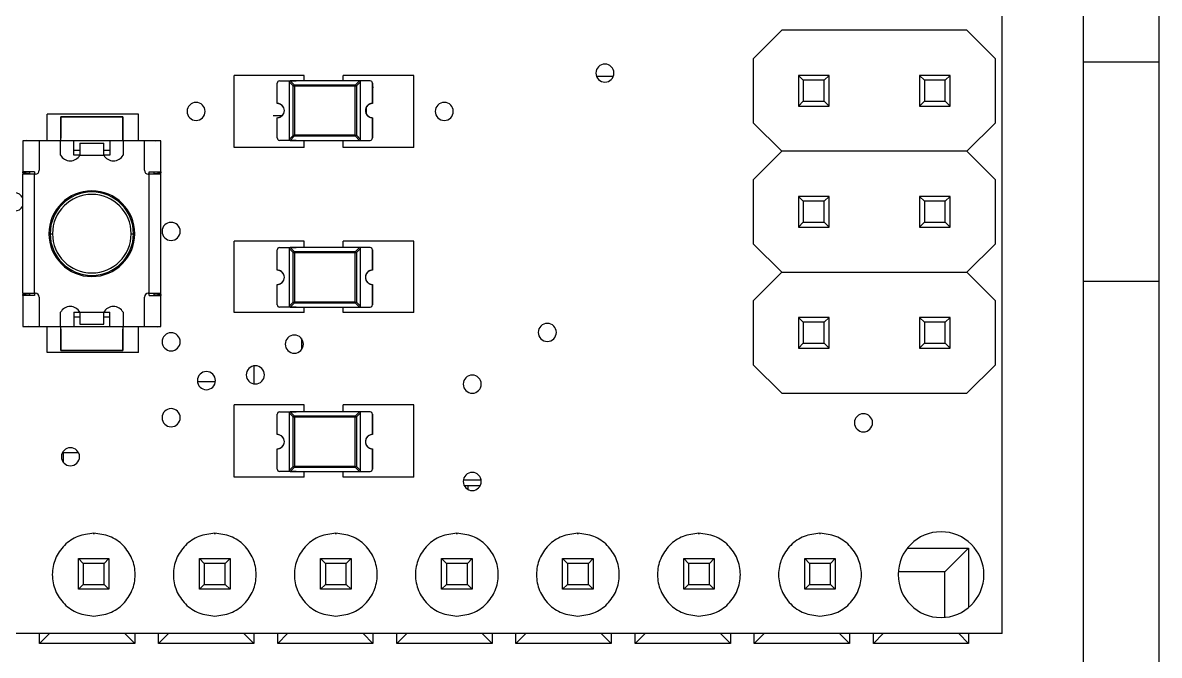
# Model space of a CAD drawing. Header units: millimetres. Extents: x 53 to 376, y 29 to 265.
# Drawn here: x 309.55 to 321.47, y 88.81 to 95.45 of the extents above; entities that cross this region are included whole.
import ezdxf

# ---------------------------------------------------------------- set-up
doc = ezdxf.new("R2010")
doc.units = ezdxf.units.MM

msp = doc.modelspace()

# ---------------------------------------------------------------- linework, layer by layer
at = {"color": 7, "linetype": 'Continuous', "lineweight": 25}
for p, q in [((321.4728, 95.0328), (321.4728, 105.3828)), ((320.6728, 102.5828), (320.6728, 85.1828)), ((319.8228, 89.0372), (319.8228, 97.9428)), ((317.5128, 95.3678), (317.2128, 95.0678)), ((319.4528, 95.3678), (317.5128, 95.3678)), ((319.7528, 95.0678), (319.4528, 95.3678)), ((317.2128, 95.0678), (317.2128, 94.3978)), ((319.7528, 94.3978), (319.7528, 95.0678)), ((321.4728, 95.0328), (320.6728, 95.0328)), ((321.4728, 92.7328), (321.4728, 95.0328)), ((312.2178, 94.5997), (312.2178, 94.8122)), ((312.2428, 94.8372), (312.4178, 94.8372)), ((312.3428, 94.8267), (312.3529, 94.8372)), ((312.3428, 94.8267), (312.3428, 94.2224)), ((312.3851, 94.7844), (312.3428, 94.8267)), ((312.3529, 94.8372), (312.3953, 94.7949)), ((313.0823, 94.8372), (312.3529, 94.8372)), ((313.0178, 94.8372), (312.4178, 94.8372)), ((313.1928, 94.8372), (313.0178, 94.8372)), ((313.04, 94.7949), (313.0823, 94.8372)), ((313.0928, 94.8271), (313.0504, 94.7847)), ((313.0823, 94.8372), (313.0928, 94.8271)), ((313.0928, 94.2227), (313.0928, 94.8271)), ((313.2178, 94.5997), (313.2178, 94.8122)), ((315.7444, 94.8828), (315.5682, 94.8828)), ((317.6878, 94.8928), (317.7378, 94.8428)), ((317.6878, 94.8928), (317.6878, 94.5728)), ((318.0078, 94.8928), (317.6878, 94.8928)), ((317.7378, 94.8428), (317.7378, 94.6228)), ((317.9578, 94.8428), (317.7378, 94.8428)), ((318.0078, 94.8928), (317.9578, 94.8428)), ((317.9578, 94.6228), (317.9578, 94.8428)), ((318.0078, 94.5728), (318.0078, 94.8928)), ((318.9578, 94.8928), (319.0078, 94.8428)), ((319.2778, 94.8928), (318.9578, 94.8928)), ((318.9578, 94.8928), (318.9578, 94.5728)), ((319.2278, 94.8428), (319.0078, 94.8428)), ((319.0078, 94.8428), (319.0078, 94.6228)), ((319.2778, 94.8928), (319.2278, 94.8428)), ((319.2278, 94.6228), (319.2278, 94.8428)), ((319.2778, 94.5728), (319.2778, 94.8928)), ((312.3953, 94.7949), (312.3851, 94.7844)), ((312.3851, 94.7844), (312.3992, 94.7808)), ((312.3851, 94.2647), (312.3851, 94.7844)), ((312.3953, 94.7949), (312.3992, 94.7808)), ((312.3953, 94.7949), (313.04, 94.7949)), ((313.0364, 94.7808), (312.3992, 94.7808)), ((312.3992, 94.7808), (312.3992, 94.2686)), ((313.0364, 94.7808), (313.04, 94.7949)), ((313.0364, 94.7808), (313.0504, 94.7847)), ((313.0364, 94.2686), (313.0364, 94.7808)), ((313.0504, 94.7847), (313.04, 94.7949)), ((313.0504, 94.7847), (313.0504, 94.265)), ((313.2178, 94.7704), (313.2283, 94.7704)), ((317.6878, 94.5728), (317.7378, 94.6228)), ((317.6878, 94.5728), (318.0078, 94.5728)), ((317.7378, 94.6228), (317.9578, 94.6228)), ((318.0078, 94.5728), (317.9578, 94.6228)), ((318.9578, 94.5728), (319.0078, 94.6228)), ((318.9578, 94.5728), (319.2778, 94.5728)), ((319.0078, 94.6228), (319.2278, 94.6228)), ((319.2778, 94.5728), (319.2278, 94.6228)), ((309.9478, 94.2078), (309.9478, 94.4578)), ((309.9478, 94.4578), (310.5978, 94.4578)), ((310.5978, 94.4578), (310.5978, 94.2078)), ((312.1753, 94.4722), (312.2713, 94.4722)), ((312.2173, 94.2376), (312.2178, 94.4497)), ((312.2178, 94.2372), (312.2178, 94.4497)), ((313.1528, 94.5621), (313.1528, 94.4873)), ((313.2178, 94.2372), (313.2178, 94.4497)), ((317.2128, 94.3978), (317.5128, 94.0978)), ((319.4528, 94.0978), (319.7528, 94.3978)), ((309.5478, 94.2078), (309.5478, 93.8828)), ((309.7214, 94.2078), (309.5478, 94.2078)), ((309.5839, 94.2078), (309.5841, 94.2099)), ((309.6035, 94.2078), (309.5841, 94.2099)), ((309.7214, 94.2078), (309.7214, 93.8978)), ((309.9447, 94.2078), (309.7214, 94.2078)), ((309.9447, 94.0578), (309.9447, 94.2078)), ((310.0853, 94.2078), (309.9447, 94.2078)), ((310.0853, 94.0578), (310.0853, 94.2078)), ((310.4603, 94.2078), (310.0853, 94.2078)), ((310.4603, 94.2078), (310.4603, 94.0578)), ((310.6009, 94.2078), (310.4603, 94.2078)), ((310.8241, 94.2078), (310.6009, 94.2078)), ((310.6009, 94.2078), (310.6009, 94.0578)), ((310.8241, 93.8978), (310.8241, 94.2078)), ((310.9978, 94.2078), (310.8241, 94.2078)), ((310.9421, 94.2078), (310.9615, 94.2099)), ((310.9615, 94.2099), (310.9617, 94.2078)), ((310.9978, 93.8828), (310.9978, 94.2078)), ((312.4178, 94.2122), (312.2428, 94.2122)), ((312.3428, 94.2224), (312.3851, 94.2647)), ((312.3532, 94.2122), (312.3428, 94.2224)), ((312.3956, 94.2545), (312.3532, 94.2122)), ((312.3532, 94.2122), (313.0826, 94.2122)), ((312.3851, 94.2647), (312.3992, 94.2686)), ((312.3851, 94.2647), (312.3956, 94.2545)), ((312.3956, 94.2545), (312.3992, 94.2686)), ((313.0403, 94.2545), (312.3956, 94.2545)), ((312.3992, 94.2686), (313.0364, 94.2686)), ((312.4178, 94.2122), (313.0178, 94.2122)), ((313.0178, 94.2122), (313.1928, 94.2122)), ((313.0364, 94.2686), (313.0403, 94.2545)), ((313.0364, 94.2686), (313.0504, 94.265)), ((313.0403, 94.2545), (313.0504, 94.265)), ((313.0826, 94.2122), (313.0403, 94.2545)), ((313.0504, 94.265), (313.0928, 94.2227)), ((313.0928, 94.2227), (313.0826, 94.2122)), ((310.0853, 94.1078), (310.1468, 94.1078)), ((310.1468, 94.1828), (310.1468, 94.0578)), ((310.1468, 94.1828), (310.3988, 94.1828)), ((310.3988, 94.0578), (310.3988, 94.1828)), ((310.3988, 94.1078), (310.4603, 94.1078)), ((317.5128, 94.0978), (317.2128, 93.7978)), ((319.4528, 94.0978), (317.5128, 94.0978)), ((319.7528, 93.7978), (319.4528, 94.0978)), ((310.1468, 94.0578), (310.0853, 94.0578)), ((310.1468, 94.0578), (310.3988, 94.0578)), ((310.4603, 94.0578), (310.3988, 94.0578)), ((309.6728, 93.8828), (309.5478, 93.8828)), ((309.5478, 92.6078), (309.5478, 93.8578)), ((309.6728, 93.8578), (309.5478, 93.8578)), ((309.5485, 93.8709), (309.5497, 93.8828)), ((309.6228, 93.8578), (309.6228, 93.8828)), ((309.6728, 93.8828), (309.6728, 93.8578)), ((309.6728, 92.6078), (309.6728, 93.8578)), ((309.6814, 93.8578), (309.6728, 93.8578)), ((310.8728, 93.8578), (310.8641, 93.8578)), ((310.8728, 93.8578), (310.8728, 93.8828)), ((310.8728, 93.8828), (310.9978, 93.8828)), ((310.8728, 92.6078), (310.8728, 93.8578)), ((310.9978, 93.8578), (310.8728, 93.8578)), ((310.9228, 93.8828), (310.9228, 93.8578)), ((310.9958, 93.8828), (310.9971, 93.8709)), ((310.9978, 92.6078), (310.9978, 93.8578)), ((317.2128, 93.7978), (317.2128, 93.1278)), ((319.7528, 93.1278), (319.7528, 93.7978)), ((317.6878, 93.6228), (317.7378, 93.5728)), ((317.6878, 93.6228), (317.6878, 93.3028)), ((318.0078, 93.6228), (317.6878, 93.6228)), ((318.0078, 93.6228), (317.9578, 93.5728)), ((318.0078, 93.3028), (318.0078, 93.6228)), ((318.9578, 93.6228), (319.0078, 93.5728)), ((318.9578, 93.6228), (318.9578, 93.3028)), ((319.2778, 93.6228), (318.9578, 93.6228)), ((319.2778, 93.6228), (319.2278, 93.5728)), ((319.2778, 93.3028), (319.2778, 93.6228)), ((317.7378, 93.5728), (317.7378, 93.3528)), ((317.9578, 93.5728), (317.7378, 93.5728)), ((317.9578, 93.3528), (317.9578, 93.5728)), ((319.0078, 93.5728), (319.0078, 93.3528)), ((319.2278, 93.5728), (319.0078, 93.5728)), ((319.2278, 93.3528), (319.2278, 93.5728)), ((317.6878, 93.3028), (317.7378, 93.3528)), ((317.6878, 93.3028), (318.0078, 93.3028)), ((317.7378, 93.3528), (317.9578, 93.3528)), ((318.0078, 93.3028), (317.9578, 93.3528)), ((318.9578, 93.3028), (319.0078, 93.3528)), ((318.9578, 93.3028), (319.2778, 93.3028)), ((319.0078, 93.3528), (319.2278, 93.3528)), ((319.2778, 93.3028), (319.2278, 93.3528)), ((309.8353, 93.2328), (309.8603, 93.2328)), ((310.6853, 93.2328), (310.7103, 93.2328)), ((312.2178, 92.8497), (312.2178, 93.0622)), ((312.2428, 93.0872), (312.4178, 93.0872)), ((312.3428, 93.0767), (312.3529, 93.0872)), ((312.3428, 93.0767), (312.3428, 92.4724)), ((312.3851, 93.0344), (312.3428, 93.0767)), ((312.3529, 93.0872), (312.3953, 93.0449)), ((313.0823, 93.0872), (312.3529, 93.0872)), ((312.3953, 93.0449), (312.3851, 93.0344)), ((312.3851, 92.5147), (312.3851, 93.0344)), ((312.3851, 93.0344), (312.3992, 93.0308)), ((312.3953, 93.0449), (312.3992, 93.0308)), ((312.3953, 93.0449), (313.04, 93.0449)), ((312.3992, 93.0308), (312.3992, 92.5186)), ((313.0364, 93.0308), (312.3992, 93.0308)), ((313.0178, 93.0872), (312.4178, 93.0872)), ((313.1928, 93.0872), (313.0178, 93.0872)), ((313.0364, 93.0308), (313.04, 93.0449)), ((313.0364, 93.0308), (313.0504, 93.0347)), ((313.0364, 92.5186), (313.0364, 93.0308)), ((313.04, 93.0449), (313.0823, 93.0872)), ((313.0504, 93.0347), (313.04, 93.0449)), ((313.0928, 93.0771), (313.0504, 93.0347)), ((313.0504, 93.0347), (313.0504, 92.515)), ((313.0823, 93.0872), (313.0928, 93.0771)), ((313.0928, 92.4727), (313.0928, 93.0771)), ((313.2178, 92.8497), (313.2178, 93.0622)), ((317.2128, 93.1278), (317.5128, 92.8278)), ((319.4528, 92.8278), (319.7528, 93.1278)), ((317.5128, 92.8278), (317.2128, 92.5278)), ((317.5128, 92.8278), (319.4528, 92.8278)), ((319.7528, 92.5278), (319.4528, 92.8278)), ((312.2173, 92.4876), (312.2178, 92.6997)), ((312.2178, 92.4872), (312.2178, 92.6997)), ((313.2178, 92.4872), (313.2178, 92.6997)), ((320.6728, 92.7328), (321.4728, 92.7328)), ((321.4728, 82.3828), (321.4728, 92.7328)), ((309.5478, 92.6078), (309.6728, 92.6078)), ((309.5478, 92.5828), (309.5478, 92.2578)), ((309.6728, 92.5828), (309.5478, 92.5828)), ((309.5497, 92.5828), (309.5485, 92.5948)), ((309.6228, 92.5828), (309.6228, 92.6078)), ((309.6728, 92.6078), (309.6814, 92.6078)), ((309.6728, 92.6078), (309.6728, 92.5828)), ((309.7214, 92.5678), (309.7214, 92.2578)), ((310.8241, 92.2578), (310.8241, 92.5678)), ((310.8641, 92.6078), (310.8728, 92.6078)), ((310.8728, 92.6078), (310.9978, 92.6078)), ((310.8728, 92.5828), (310.8728, 92.6078)), ((310.8728, 92.5828), (310.9978, 92.5828)), ((310.9228, 92.6078), (310.9228, 92.5828)), ((310.9971, 92.5948), (310.9958, 92.5828)), ((310.9978, 92.2578), (310.9978, 92.5828)), ((312.4178, 92.4622), (312.2428, 92.4622)), ((312.3428, 92.4724), (312.3851, 92.5147)), ((312.3532, 92.4622), (312.3428, 92.4724)), ((312.3956, 92.5045), (312.3532, 92.4622)), ((312.3532, 92.4622), (313.0826, 92.4622)), ((312.3851, 92.5147), (312.3992, 92.5186)), ((312.3851, 92.5147), (312.3956, 92.5045)), ((312.3956, 92.5045), (312.3992, 92.5186)), ((313.0403, 92.5045), (312.3956, 92.5045)), ((312.3992, 92.5186), (313.0364, 92.5186)), ((312.4178, 92.4622), (313.0178, 92.4622)), ((313.0178, 92.4622), (313.1928, 92.4622)), ((313.0364, 92.5186), (313.0504, 92.515)), ((313.0364, 92.5186), (313.0403, 92.5045)), ((313.0403, 92.5045), (313.0504, 92.515)), ((313.0826, 92.4622), (313.0403, 92.5045)), ((313.0504, 92.515), (313.0928, 92.4727)), ((313.0928, 92.4727), (313.0826, 92.4622)), ((317.2128, 92.5278), (317.2128, 91.8578)), ((319.7528, 91.8578), (319.7528, 92.5278)), ((309.9447, 92.2578), (309.9447, 92.4078)), ((310.0853, 92.4078), (310.1468, 92.4078)), ((310.0853, 92.4078), (310.0853, 92.2578)), ((310.1468, 92.3578), (310.0853, 92.3578)), ((310.1468, 92.4078), (310.3988, 92.4078)), ((310.1468, 92.4078), (310.1468, 92.2828)), ((310.3988, 92.2828), (310.3988, 92.4078)), ((310.3988, 92.4078), (310.4603, 92.4078)), ((310.4603, 92.3578), (310.3988, 92.3578)), ((310.4603, 92.2578), (310.4603, 92.4078)), ((310.6009, 92.4078), (310.6009, 92.2578)), ((317.6878, 92.3528), (317.7378, 92.3028)), ((318.0078, 92.3528), (317.6878, 92.3528)), ((317.6878, 92.3528), (317.6878, 92.0328)), ((317.9578, 92.3028), (317.7378, 92.3028)), ((317.7378, 92.3028), (317.7378, 92.0828)), ((318.0078, 92.3528), (317.9578, 92.3028)), ((317.9578, 92.0828), (317.9578, 92.3028)), ((318.0078, 92.0328), (318.0078, 92.3528)), ((318.9578, 92.3528), (319.0078, 92.3028)), ((318.9578, 92.3528), (318.9578, 92.0328)), ((319.2778, 92.3528), (318.9578, 92.3528)), ((319.0078, 92.3028), (319.0078, 92.0828)), ((319.2278, 92.3028), (319.0078, 92.3028)), ((319.2778, 92.3528), (319.2278, 92.3028)), ((319.2278, 92.0828), (319.2278, 92.3028)), ((319.2778, 92.0328), (319.2778, 92.3528)), ((309.5478, 92.2578), (309.7214, 92.2578)), ((309.5841, 92.2558), (309.5839, 92.2578)), ((309.6035, 92.2578), (309.5841, 92.2558)), ((309.7214, 92.2578), (309.9447, 92.2578)), ((309.8035, 91.9859), (309.8035, 92.2578)), ((309.9447, 92.2578), (310.0853, 92.2578)), ((309.9478, 92.0078), (309.9478, 92.2578)), ((310.0853, 92.2578), (310.4603, 92.2578)), ((310.1468, 92.2828), (310.3988, 92.2828)), ((310.4603, 92.2578), (310.6009, 92.2578)), ((310.5978, 92.2578), (310.5978, 92.0078)), ((310.6009, 92.2578), (310.8241, 92.2578)), ((310.7631, 91.9859), (310.7631, 92.2578)), ((310.8241, 92.2578), (310.9978, 92.2578)), ((310.9421, 92.2578), (310.9615, 92.2558)), ((310.9617, 92.2578), (310.9615, 92.2558)), ((312.4728, 92.1309), (312.4728, 92.0155)), ((317.6878, 92.0328), (317.7378, 92.0828)), ((317.7378, 92.0828), (317.9578, 92.0828)), ((318.0078, 92.0328), (317.9578, 92.0828)), ((318.9578, 92.0328), (319.0078, 92.0828)), ((319.0078, 92.0828), (319.2278, 92.0828)), ((319.2778, 92.0328), (319.2278, 92.0828)), ((310.5978, 92.0078), (309.9478, 92.0078)), ((317.6878, 92.0328), (318.0078, 92.0328)), ((318.9578, 92.0328), (319.2778, 92.0328)), ((311.9728, 91.8447), (311.9728, 91.6572)), ((317.2128, 91.8578), (317.5128, 91.5578)), ((319.4528, 91.5578), (319.7528, 91.8578)), ((311.3808, 91.6828), (311.5702, 91.6828)), ((317.5128, 91.5578), (319.4528, 91.5578)), ((312.2428, 91.3622), (312.4178, 91.3622)), ((312.3428, 91.3517), (312.3529, 91.3622)), ((312.3428, 91.3517), (312.3428, 90.7474)), ((312.3851, 91.3094), (312.3428, 91.3517)), ((312.3529, 91.3622), (312.3953, 91.3199)), ((313.0823, 91.3622), (312.3529, 91.3622)), ((313.0178, 91.3622), (312.4178, 91.3622)), ((313.1928, 91.3622), (313.0178, 91.3622)), ((313.04, 91.3199), (313.0823, 91.3622)), ((313.0928, 91.3521), (313.0504, 91.3097)), ((313.0823, 91.3622), (313.0928, 91.3521)), ((313.0928, 90.7477), (313.0928, 91.3521)), ((312.2178, 91.1247), (312.2178, 91.3372)), ((312.3953, 91.3199), (312.3851, 91.3094)), ((312.3851, 90.7897), (312.3851, 91.3094)), ((312.3851, 91.3094), (312.3992, 91.3058)), ((312.3953, 91.3199), (312.3992, 91.3058)), ((312.3953, 91.3199), (313.04, 91.3199)), ((312.3992, 91.3058), (312.3992, 90.7936)), ((313.0364, 91.3058), (312.3992, 91.3058)), ((313.0364, 91.3058), (313.04, 91.3199)), ((313.0364, 91.3058), (313.0504, 91.3097)), ((313.0364, 90.7936), (313.0364, 91.3058)), ((313.0504, 91.3097), (313.04, 91.3199)), ((313.0504, 91.3097), (313.0504, 90.79)), ((313.2178, 91.1247), (313.2178, 91.3372)), ((312.2228, 91.124), (312.2228, 91.1245)), ((309.9667, 90.9389), (309.9728, 90.9328)), ((310.1341, 90.9328), (309.9728, 90.9328)), ((309.9728, 90.9328), (309.9728, 90.834)), ((312.2173, 90.7626), (312.2178, 90.9747)), ((312.2178, 90.7622), (312.2178, 90.9747)), ((312.2228, 90.9749), (312.2228, 90.9753)), ((313.2178, 90.7622), (313.2178, 90.9747)), ((312.3428, 90.7474), (312.3851, 90.7897)), ((312.3956, 90.7795), (312.3532, 90.7372)), ((312.3851, 90.7897), (312.3992, 90.7936)), ((312.3851, 90.7897), (312.3956, 90.7795)), ((312.3956, 90.7795), (312.3992, 90.7936)), ((313.0403, 90.7795), (312.3956, 90.7795)), ((312.3992, 90.7936), (313.0364, 90.7936)), ((313.0364, 90.7936), (313.0403, 90.7795)), ((313.0364, 90.7936), (313.0504, 90.79)), ((313.0403, 90.7795), (313.0504, 90.79)), ((313.0826, 90.7372), (313.0403, 90.7795)), ((313.0504, 90.79), (313.0928, 90.7477)), ((312.4178, 90.7372), (312.2428, 90.7372)), ((312.3532, 90.7372), (312.3428, 90.7474)), ((312.3532, 90.7372), (313.0826, 90.7372)), ((312.4178, 90.7372), (313.0178, 90.7372)), ((313.0178, 90.7372), (313.1928, 90.7372)), ((313.0928, 90.7477), (313.0826, 90.7372)), ((314.1707, 90.6497), (314.3573, 90.6497)), ((314.3479, 90.5872), (314.1802, 90.5872)), ((314.2228, 90.5462), (314.2228, 90.5872)), ((310.2863, 90.0872), (310.2993, 90.0872)), ((311.5563, 90.0872), (311.5693, 90.0872)), ((312.8263, 90.0872), (312.8393, 90.0872)), ((314.0963, 90.0872), (314.1093, 90.0872)), ((315.3663, 90.0872), (315.3793, 90.0872)), ((316.6363, 90.0872), (316.6493, 90.0872)), ((317.9063, 90.0872), (317.9193, 90.0872)), ((318.8296, 89.9328), (319.4728, 89.9328)), ((319.4728, 89.9328), (319.2228, 89.6828)), ((319.4728, 89.9328), (319.4728, 89.3099)), ((310.1328, 89.5022), (310.1328, 89.8222)), ((310.1328, 89.8222), (310.1828, 89.7722)), ((310.1328, 89.8222), (310.4528, 89.8222)), ((310.4528, 89.8222), (310.4028, 89.7722)), ((310.4528, 89.8222), (310.4528, 89.5022)), ((311.4028, 89.8222), (311.7228, 89.8222)), ((311.4028, 89.8222), (311.4528, 89.7722)), ((311.4028, 89.5022), (311.4028, 89.8222)), ((311.7228, 89.8222), (311.6728, 89.7722)), ((311.7228, 89.8222), (311.7228, 89.5022)), ((312.6728, 89.8222), (312.9928, 89.8222)), ((312.6728, 89.8222), (312.7228, 89.7722)), ((312.6728, 89.5022), (312.6728, 89.8222)), ((312.9928, 89.8222), (312.9428, 89.7722)), ((312.9928, 89.8222), (312.9928, 89.5022)), ((313.9428, 89.8222), (314.2628, 89.8222)), ((313.9428, 89.8222), (313.9928, 89.7722)), ((313.9428, 89.5022), (313.9428, 89.8222)), ((314.2628, 89.8222), (314.2128, 89.7722)), ((314.2628, 89.8222), (314.2628, 89.5022)), ((315.2128, 89.8222), (315.5328, 89.8222)), ((315.2128, 89.8222), (315.2628, 89.7722)), ((315.2128, 89.5022), (315.2128, 89.8222)), ((315.5328, 89.8222), (315.4828, 89.7722)), ((315.5328, 89.8222), (315.5328, 89.5022)), ((316.4828, 89.8222), (316.8028, 89.8222)), ((316.4828, 89.8222), (316.5328, 89.7722)), ((316.4828, 89.5022), (316.4828, 89.8222)), ((316.8028, 89.8222), (316.7528, 89.7722)), ((316.8028, 89.8222), (316.8028, 89.5022)), ((317.7528, 89.5022), (317.7528, 89.8222)), ((317.7528, 89.8222), (317.8028, 89.7722)), ((317.7528, 89.8222), (318.0728, 89.8222)), ((318.0728, 89.8222), (318.0228, 89.7722)), ((318.0728, 89.8222), (318.0728, 89.5022)), ((310.1828, 89.7722), (310.1828, 89.5522)), ((310.4028, 89.7722), (310.1828, 89.7722)), ((310.4028, 89.5522), (310.4028, 89.7722)), ((311.4528, 89.7722), (311.4528, 89.5522)), ((311.6728, 89.7722), (311.4528, 89.7722)), ((311.6728, 89.5522), (311.6728, 89.7722)), ((312.9428, 89.7722), (312.7228, 89.7722)), ((312.7228, 89.7722), (312.7228, 89.5522)), ((312.9428, 89.5522), (312.9428, 89.7722)), ((313.9928, 89.7722), (313.9928, 89.5522)), ((314.2128, 89.7722), (313.9928, 89.7722)), ((314.2128, 89.5522), (314.2128, 89.7722)), ((315.4828, 89.7722), (315.2628, 89.7722)), ((315.2628, 89.7722), (315.2628, 89.5522)), ((315.4828, 89.5522), (315.4828, 89.7722)), ((316.7528, 89.7722), (316.5328, 89.7722)), ((316.5328, 89.7722), (316.5328, 89.5522)), ((316.7528, 89.5522), (316.7528, 89.7722)), ((317.8028, 89.7722), (317.8028, 89.5522)), ((318.0228, 89.7722), (317.8028, 89.7722)), ((318.0228, 89.5522), (318.0228, 89.7722)), ((319.2228, 89.6828), (318.7337, 89.6828)), ((319.2228, 89.2057), (319.2228, 89.6828)), ((310.1828, 89.5522), (310.1328, 89.5022)), ((310.2709, 89.5022), (310.1328, 89.5022)), ((310.1828, 89.5522), (310.4028, 89.5522)), ((310.4528, 89.5022), (310.3146, 89.5022)), ((310.4028, 89.5522), (310.4528, 89.5022)), ((311.4528, 89.5522), (311.4028, 89.5022)), ((311.5409, 89.5022), (311.4028, 89.5022)), ((311.4528, 89.5522), (311.6728, 89.5522)), ((311.7228, 89.5022), (311.5846, 89.5022)), ((311.6728, 89.5522), (311.7228, 89.5022)), ((312.7228, 89.5522), (312.6728, 89.5022)), ((312.8109, 89.5022), (312.6728, 89.5022)), ((312.7228, 89.5522), (312.9428, 89.5522)), ((312.9928, 89.5022), (312.8546, 89.5022)), ((312.9428, 89.5522), (312.9928, 89.5022)), ((313.9928, 89.5522), (313.9428, 89.5022)), ((314.0809, 89.5022), (313.9428, 89.5022)), ((313.9928, 89.5522), (314.2128, 89.5522)), ((314.2628, 89.5022), (314.1246, 89.5022)), ((314.2128, 89.5522), (314.2628, 89.5022)), ((315.2628, 89.5522), (315.2128, 89.5022)), ((315.3509, 89.5022), (315.2128, 89.5022)), ((315.2628, 89.5522), (315.4828, 89.5522)), ((315.5328, 89.5022), (315.3946, 89.5022)), ((315.4828, 89.5522), (315.5328, 89.5022)), ((316.5328, 89.5522), (316.4828, 89.5022)), ((316.6209, 89.5022), (316.4828, 89.5022)), ((316.5328, 89.5522), (316.7528, 89.5522)), ((316.8028, 89.5022), (316.6646, 89.5022)), ((316.7528, 89.5522), (316.8028, 89.5022)), ((317.8028, 89.5522), (317.7528, 89.5022)), ((317.8909, 89.5022), (317.7528, 89.5022)), ((317.8028, 89.5522), (318.0228, 89.5522)), ((318.0728, 89.5022), (317.9346, 89.5022)), ((318.0228, 89.5522), (318.0728, 89.5022)), ((319.8228, 89.0372), (298.2228, 89.0372)), ((309.8272, 89.0372), (309.7228, 88.9328)), ((309.7228, 88.9328), (309.7228, 89.0372)), ((310.6184, 89.0372), (310.7228, 88.9328)), ((310.7228, 89.0372), (310.7228, 88.9328)), ((311.0772, 89.0372), (310.9728, 88.9328)), ((310.9728, 88.9328), (310.9728, 89.0372)), ((311.8684, 89.0372), (311.9728, 88.9328)), ((311.9728, 89.0372), (311.9728, 88.9328)), ((312.3272, 89.0372), (312.2228, 88.9328)), ((312.2228, 88.9328), (312.2228, 89.0372)), ((313.1184, 89.0372), (313.2228, 88.9328)), ((313.2228, 89.0372), (313.2228, 88.9328)), ((313.5772, 89.0372), (313.4728, 88.9328)), ((313.4728, 88.9328), (313.4728, 89.0372)), ((314.3684, 89.0372), (314.4728, 88.9328)), ((314.4728, 89.0372), (314.4728, 88.9328)), ((314.8272, 89.0372), (314.7228, 88.9328)), ((314.7228, 88.9328), (314.7228, 89.0372)), ((315.6184, 89.0372), (315.7228, 88.9328)), ((315.7228, 89.0372), (315.7228, 88.9328)), ((316.0772, 89.0372), (315.9728, 88.9328)), ((315.9728, 88.9328), (315.9728, 89.0372)), ((316.8684, 89.0372), (316.9728, 88.9328)), ((316.9728, 89.0372), (316.9728, 88.9328)), ((317.3272, 89.0372), (317.2228, 88.9328)), ((317.2228, 88.9328), (317.2228, 89.0372)), ((318.1184, 89.0372), (318.2228, 88.9328)), ((318.2228, 89.0372), (318.2228, 88.9328)), ((318.5772, 89.0372), (318.4728, 88.9328)), ((318.4728, 88.9328), (318.4728, 89.0372)), ((319.3684, 89.0372), (319.4728, 88.9328)), ((319.4728, 89.0372), (319.4728, 88.9328)), ((310.7228, 88.9328), (309.7228, 88.9328)), ((311.9728, 88.9328), (310.9728, 88.9328)), ((313.2228, 88.9328), (312.2228, 88.9328)), ((314.4728, 88.9328), (313.4728, 88.9328)), ((315.7228, 88.9328), (314.7228, 88.9328)), ((316.9728, 88.9328), (315.9728, 88.9328)), ((318.2228, 88.9328), (317.2228, 88.9328)), ((319.4728, 88.9328), (318.4728, 88.9328))]:
    msp.add_line(p, q, dxfattribs=at)
at = {"color": 8, "linetype": 'Continuous', "lineweight": 25}
for p, q in [((309.6228, 93.8631), (309.5485, 93.8709)), ((310.9228, 93.8631), (310.9971, 93.8709)), ((309.6228, 92.6026), (309.5485, 92.5948)), ((310.9228, 92.6026), (310.9971, 92.5948))]:
    msp.add_line(p, q, dxfattribs=at)
at = {"color": 7, "linetype": 'Continuous', "lineweight": 25}
for centre, radius, start, end in [((315.6563, 94.9184), 0.095, 90, 270), ((315.6563, 94.9184), 0.095, 270, 90), ((312.2428, 94.8122), 0.025, 90, 180), ((313.1928, 94.8122), 0.025, 0, 90), ((311.3669, 94.5159), 0.095, 90, 270), ((311.3669, 94.5159), 0.095, 270, 90), ((312.2178, 94.5247), 0.075, 270, 90), ((313.2178, 94.5247), 0.075, 90, 270), ((313.9708, 94.5159), 0.095, 90, 270), ((313.9708, 94.5159), 0.095, 270, 90), ((312.2428, 94.2372), 0.025, 180, 270), ((313.1928, 94.2372), 0.025, 270, 0), ((310.0457, 94.1118), 0.1145, 208.1005, 331.8995), ((310.4998, 94.1118), 0.1145, 208.1005, 331.8995), ((309.6728, 93.8578), 0.125, 174, 180), ((309.6814, 93.8978), 0.04, 270, 0), ((310.8641, 93.8978), 0.04, 180, 270), ((310.8728, 93.8578), 0.125, 0, 6), ((309.4633, 93.5658), 0.095, 27.20394, 90), ((310.2728, 93.2328), 0.45, 0, 180), ((310.2728, 93.2328), 0.4375, 0, 180), ((310.2728, 93.2328), 0.4125, 0, 180), ((309.4633, 93.5658), 0.095, 270, 332.79606), ((311.105, 93.2568), 0.095, 90, 270), ((311.105, 93.2568), 0.095, 270, 90), ((310.2728, 93.2328), 0.45, 180, 0), ((310.2728, 93.2328), 0.4375, 180, 0), ((310.2728, 93.2328), 0.4125, 180, 0), ((312.2428, 93.0622), 0.025, 90, 180), ((313.1928, 93.0622), 0.025, 0, 90), ((312.2178, 92.7747), 0.075, 270, 90), ((313.2178, 92.7747), 0.075, 90, 270), ((309.6728, 92.6078), 0.125, 180, 186), ((309.6814, 92.5678), 0.04, 0, 90), ((310.8641, 92.5678), 0.04, 90, 180), ((310.8728, 92.6078), 0.125, 354, 0), ((310.0457, 92.3539), 0.1145, 28.1005, 151.8995), ((310.4998, 92.3539), 0.1145, 28.1005, 151.8995), ((312.2428, 92.4872), 0.025, 180, 270), ((313.1928, 92.4872), 0.025, 270, 0), ((311.105, 92.0977), 0.095, 90, 270), ((311.105, 92.0977), 0.095, 270, 90), ((315.0517, 92.1965), 0.095, 90, 270), ((315.0517, 92.1965), 0.095, 270, 90), ((312.3973, 92.0732), 0.095, 90, 270), ((312.3973, 92.0732), 0.095, 270, 90), ((311.9883, 91.751), 0.095, 90, 270), ((311.9883, 91.751), 0.095, 270, 90), ((311.4755, 91.6904), 0.095, 90, 270), ((311.4755, 91.6904), 0.095, 270, 90), ((314.264, 91.6535), 0.095, 90, 270), ((314.264, 91.6535), 0.095, 270, 90), ((311.105, 91.3014), 0.095, 90, 270), ((311.105, 91.3014), 0.095, 270, 90), ((312.2428, 91.3372), 0.025, 90, 180), ((313.1928, 91.3372), 0.025, 0, 90), ((318.3693, 91.2478), 0.095, 90, 270), ((318.3693, 91.2478), 0.095, 270, 90), ((312.2178, 91.0497), 0.075, 270, 90), ((313.2178, 91.0497), 0.075, 90, 270), ((310.0487, 90.891), 0.095, 90, 270), ((310.0487, 90.891), 0.095, 270, 90), ((312.2428, 90.7622), 0.025, 180, 270), ((313.1928, 90.7622), 0.025, 270, 0), ((314.264, 90.6318), 0.095, 90, 270), ((314.264, 90.6318), 0.095, 270, 90), ((319.1828, 89.6539), 0.45, 90, 270), ((319.1828, 89.6539), 0.45, 270, 90)]:
    msp.add_arc(centre, radius, start, end, dxfattribs=at)
for points, knots in [([(311.7666, 94.1376), (311.7666, 94.2786), (311.7666, 94.5305), (311.7666, 94.7823), (311.7666, 94.8931)], [0, 0, 0, 0, 0.56, 1, 1, 1, 1]), ([(312.502, 94.8931), (312.3647, 94.8931), (312.1196, 94.8931), (311.8744, 94.8931), (311.7666, 94.8931)], [0, 0, 0, 0, 0.56000005, 1, 1, 1, 1]), ([(312.2178, 94.5997), (312.2178, 94.6398), (312.2178, 94.7125), (312.2178, 94.7813), (312.2178, 94.8122)], [0, 0, 0, 0, 0.55077908, 1, 1, 1, 1]), ([(312.502, 94.8372), (312.502, 94.8476), (312.502, 94.8663), (312.502, 94.8849), (312.502, 94.8931)], [0, 0, 0, 0, 0.56000039, 1, 1, 1, 1]), ([(313.6516, 94.8931), (313.5135, 94.8931), (313.2668, 94.8931), (313.0201, 94.8931), (312.9116, 94.8931)], [0, 0, 0, 0, 0.5600001, 1, 1, 1, 1]), ([(312.9116, 94.8372), (312.9116, 94.8476), (312.9116, 94.8663), (312.9116, 94.8849), (312.9116, 94.8931)], [0, 0, 0, 0, 0.56000039, 1, 1, 1, 1]), ([(313.2178, 94.8122), (313.2178, 94.773), (313.2178, 94.7041), (313.2178, 94.6311), (313.2178, 94.5997)], [0, 0, 0, 0, 0.5694044, 1, 1, 1, 1]), ([(313.6516, 94.1376), (313.6516, 94.2786), (313.6516, 94.5305), (313.6516, 94.7823), (313.6516, 94.8931)], [0, 0, 0, 0, 0.56, 1, 1, 1, 1]), ([(312.2178, 94.4497), (312.2249, 94.4503), (312.2376, 94.4513), (312.2557, 94.4592), (312.27, 94.4699), (312.281, 94.4833), (312.29, 94.5008), (312.2946, 94.5246), (312.29, 94.5485), (312.281, 94.566), (312.2691, 94.5807), (312.2533, 94.5918), (312.2348, 94.5985), (312.2237, 94.5993), (312.2178, 94.5997)], [0, 0, 0, 0, 0.0907527, 0.1627368, 0.2499822, 0.3179695, 0.3823358, 0.4998609, 0.6185501, 0.6826178, 0.74972, 0.857835, 0.924712, 1, 1, 1, 1]), ([(313.2178, 94.5997), (313.2117, 94.5993), (313.1998, 94.5984), (313.1834, 94.5921), (313.1698, 94.5831), (313.156, 94.569), (313.1454, 94.5493), (313.1413, 94.5232), (313.1455, 94.5011), (313.1544, 94.4835), (313.1625, 94.4736), (313.1712, 94.4657), (313.1811, 94.4588), (313.197, 94.4515), (313.2103, 94.4503), (313.2178, 94.4497)], [0, 0, 0, 0, 0.0781375, 0.1518112, 0.2210266, 0.2857899, 0.4015094, 0.4997522, 0.6167253, 0.6812109, 0.74956, 0.7792053, 0.8308714, 0.9044979, 1, 1, 1, 1]), ([(309.8035, 94.2078), (309.8035, 94.2274), (309.8035, 94.3202), (309.8035, 94.413), (309.8035, 94.4862)], [0, 0, 0, 0, 0.2110272, 1, 1, 1, 1]), ([(310.7631, 94.4862), (310.5839, 94.4862), (310.2641, 94.4862), (309.9442, 94.4862), (309.8035, 94.4862)], [0, 0, 0, 0, 0.56000002, 1, 1, 1, 1]), ([(310.5978, 94.4578), (310.4764, 94.4578), (310.2597, 94.4578), (310.0431, 94.4578), (309.9478, 94.4578)], [0, 0, 0, 0, 0.5599748, 1, 1, 1, 1]), ([(309.9478, 94.4578), (309.9478, 94.3879), (309.9478, 94.3137), (309.9478, 94.2392), (309.9478, 94.2349)], [0, 0, 0, 0, 0.942071, 1, 1, 1, 1]), ([(310.5978, 94.2078), (310.5978, 94.2362), (310.5978, 94.3201), (310.5978, 94.403), (310.5978, 94.4578)], [0, 0, 0, 0, 0.3380155, 1, 1, 1, 1]), ([(310.7631, 94.2078), (310.7631, 94.2274), (310.7631, 94.3202), (310.7631, 94.413), (310.7631, 94.4862)], [0, 0, 0, 0, 0.2110272, 1, 1, 1, 1]), ([(313.2178, 94.4497), (313.2178, 94.4096), (313.2178, 94.3368), (313.2178, 94.2681), (313.2178, 94.2372)], [0, 0, 0, 0, 0.5505175, 1, 1, 1, 1]), ([(312.502, 94.1376), (312.502, 94.1515), (312.502, 94.1764), (312.502, 94.2013), (312.502, 94.2122)], [0, 0, 0, 0, 0.5600006, 1, 1, 1, 1]), ([(312.9116, 94.1376), (312.9116, 94.1515), (312.9116, 94.1764), (312.9116, 94.2013), (312.9116, 94.2122)], [0, 0, 0, 0, 0.5600006, 1, 1, 1, 1]), ([(312.502, 94.1376), (312.3647, 94.1376), (312.1196, 94.1376), (311.8744, 94.1376), (311.7666, 94.1376)], [0, 0, 0, 0, 0.56000005, 1, 1, 1, 1]), ([(313.6516, 94.1376), (313.5135, 94.1376), (313.2668, 94.1376), (313.0201, 94.1376), (312.9116, 94.1376)], [0, 0, 0, 0, 0.5600001, 1, 1, 1, 1]), ([(311.7666, 92.406), (311.7666, 92.5454), (311.7666, 92.7943), (311.7666, 93.0432), (311.7666, 93.1527)], [0, 0, 0, 0, 0.56000001, 1, 1, 1, 1]), ([(312.502, 93.1527), (312.3647, 93.1527), (312.1196, 93.1527), (311.8744, 93.1527), (311.7666, 93.1527)], [0, 0, 0, 0, 0.56000005, 1, 1, 1, 1]), ([(312.502, 93.0872), (312.502, 93.0994), (312.502, 93.1213), (312.502, 93.1431), (312.502, 93.1527)], [0, 0, 0, 0, 0.5599995, 1, 1, 1, 1]), ([(313.6516, 93.1527), (313.5135, 93.1527), (313.2668, 93.1527), (313.0201, 93.1527), (312.9116, 93.1527)], [0, 0, 0, 0, 0.5600001, 1, 1, 1, 1]), ([(312.9116, 93.0872), (312.9116, 93.0994), (312.9116, 93.1213), (312.9116, 93.1431), (312.9116, 93.1527)], [0, 0, 0, 0, 0.5599995, 1, 1, 1, 1]), ([(313.6516, 92.406), (313.6516, 92.5454), (313.6516, 92.7943), (313.6516, 93.0432), (313.6516, 93.1527)], [0, 0, 0, 0, 0.56000001, 1, 1, 1, 1]), ([(312.2178, 92.8497), (312.2178, 92.8898), (312.2178, 92.9626), (312.2178, 93.0313), (312.2178, 93.0622)], [0, 0, 0, 0, 0.55057678, 1, 1, 1, 1]), ([(313.2178, 93.0622), (313.2178, 93.023), (313.2178, 92.9541), (313.2178, 92.8811), (313.2178, 92.8497)], [0, 0, 0, 0, 0.5695364, 1, 1, 1, 1]), ([(312.2178, 92.6997), (312.2237, 92.7001), (312.235, 92.7009), (312.2534, 92.7077), (312.2691, 92.7187), (312.2809, 92.7333), (312.29, 92.7508), (312.2946, 92.7747), (312.29, 92.7985), (312.281, 92.816), (312.2696, 92.8301), (312.2546, 92.841), (312.2362, 92.8483), (312.2243, 92.8492), (312.2178, 92.8497)], [0, 0, 0, 0, 0.0765453, 0.1437792, 0.2499123, 0.3171496, 0.3812663, 0.4997892, 0.6176558, 0.6819319, 0.7496533, 0.8470351, 0.9166186, 1, 1, 1, 1]), ([(313.2178, 92.8497), (313.2112, 92.8492), (313.1993, 92.8483), (313.181, 92.841), (313.1659, 92.8301), (313.1545, 92.816), (313.1455, 92.7985), (313.1409, 92.7743), (313.1464, 92.7468), (313.1613, 92.7229), (313.1803, 92.7085), (313.2002, 92.7009), (313.2117, 92.7001), (313.2178, 92.6997)], [0, 0, 0, 0, 0.0833976, 0.1529503, 0.2501302, 0.3180748, 0.3824706, 0.5001946, 0.6234028, 0.7317498, 0.8521021, 0.9226763, 1, 1, 1, 1]), ([(313.2178, 92.6997), (313.2178, 92.6596), (313.2178, 92.5867), (313.2178, 92.5181), (313.2178, 92.4872)], [0, 0, 0, 0, 0.5500234, 1, 1, 1, 1]), ([(312.502, 92.406), (312.502, 92.4165), (312.502, 92.4352), (312.502, 92.454), (312.502, 92.4622)], [0, 0, 0, 0, 0.5600014, 1, 1, 1, 1]), ([(312.9116, 92.406), (312.9116, 92.4165), (312.9116, 92.4352), (312.9116, 92.454), (312.9116, 92.4622)], [0, 0, 0, 0, 0.5600014, 1, 1, 1, 1]), ([(312.502, 92.406), (312.3647, 92.406), (312.1196, 92.406), (311.8744, 92.406), (311.7666, 92.406)], [0, 0, 0, 0, 0.56000005, 1, 1, 1, 1]), ([(313.6516, 92.406), (313.5135, 92.406), (313.2668, 92.406), (313.0201, 92.406), (312.9116, 92.406)], [0, 0, 0, 0, 0.5600001, 1, 1, 1, 1]), ([(309.9478, 92.2306), (309.9478, 92.2113), (309.9478, 92.1366), (309.9478, 92.0627), (309.9478, 92.0078)], [0, 0, 0, 0, 0.2579768, 1, 1, 1, 1]), ([(310.5978, 92.0078), (310.5978, 92.0776), (310.5978, 92.1517), (310.5978, 92.2265), (310.5978, 92.2308)], [0, 0, 0, 0, 0.9420007, 1, 1, 1, 1]), ([(310.7631, 91.9859), (310.5839, 91.9859), (310.2641, 91.9859), (309.9442, 91.9859), (309.8035, 91.9859)], [0, 0, 0, 0, 0.56000002, 1, 1, 1, 1]), ([(309.9478, 92.0078), (310.0691, 92.0078), (310.2858, 92.0078), (310.5024, 92.0078), (310.5978, 92.0078)], [0, 0, 0, 0, 0.5599953, 1, 1, 1, 1]), ([(311.7666, 90.6778), (311.7666, 90.8194), (311.7666, 91.0723), (311.7666, 91.3252), (311.7666, 91.4364)], [0, 0, 0, 0, 0.56000005, 1, 1, 1, 1]), ([(312.502, 91.4364), (312.3647, 91.4364), (312.1196, 91.4364), (311.8744, 91.4364), (311.7666, 91.4364)], [0, 0, 0, 0, 0.56000005, 1, 1, 1, 1]), ([(312.502, 91.3622), (312.502, 91.3761), (312.502, 91.4008), (312.502, 91.4256), (312.502, 91.4364)], [0, 0, 0, 0, 0.5599996, 1, 1, 1, 1]), ([(313.6516, 91.4364), (313.5135, 91.4364), (313.2668, 91.4364), (313.0201, 91.4364), (312.9116, 91.4364)], [0, 0, 0, 0, 0.5600001, 1, 1, 1, 1]), ([(312.9116, 91.3622), (312.9116, 91.3761), (312.9116, 91.4008), (312.9116, 91.4256), (312.9116, 91.4364)], [0, 0, 0, 0, 0.5599996, 1, 1, 1, 1]), ([(313.6516, 90.6778), (313.6516, 90.8194), (313.6516, 91.0723), (313.6516, 91.3252), (313.6516, 91.4364)], [0, 0, 0, 0, 0.56000005, 1, 1, 1, 1]), ([(312.2178, 91.1247), (312.2178, 91.1648), (312.2178, 91.2374), (312.2178, 91.3063), (312.2178, 91.3372)], [0, 0, 0, 0, 0.55105693, 1, 1, 1, 1]), ([(313.2178, 91.3372), (313.2178, 91.298), (313.2178, 91.229), (313.2178, 91.1561), (313.2178, 91.1247)], [0, 0, 0, 0, 0.5690263, 1, 1, 1, 1]), ([(312.2178, 90.9747), (312.2237, 90.9751), (312.235, 90.9759), (312.2535, 90.9827), (312.2691, 90.9937), (312.2809, 91.0083), (312.29, 91.0258), (312.2946, 91.0497), (312.29, 91.0735), (312.281, 91.091), (312.27, 91.1047), (312.2554, 91.1154), (312.2372, 91.1232), (312.2247, 91.1242), (312.2178, 91.1247)], [0, 0, 0, 0, 0.0765301, 0.1437568, 0.2499064, 0.3171033, 0.3812044, 0.4997765, 0.6173733, 0.6817154, 0.7496391, 0.8397859, 0.9111848, 1, 1, 1, 1]), ([(313.2178, 91.1247), (313.2106, 91.1241), (313.1977, 91.123), (313.1796, 91.1151), (313.1653, 91.1044), (313.1545, 91.091), (313.1455, 91.0734), (313.1409, 91.0493), (313.1464, 91.0218), (313.1612, 90.9979), (313.1803, 90.9835), (313.2001, 90.9759), (313.2117, 90.9751), (313.2178, 90.9747)], [0, 0, 0, 0, 0.0919045, 0.1643015, 0.2501443, 0.3183948, 0.3828909, 0.5002046, 0.6234426, 0.7317011, 0.852036, 0.9226332, 1, 1, 1, 1]), ([(313.2178, 90.9747), (313.2178, 90.9346), (313.2178, 90.8618), (313.2178, 90.7931), (313.2178, 90.7622)], [0, 0, 0, 0, 0.5504536, 1, 1, 1, 1]), ([(312.502, 90.6778), (312.3647, 90.6778), (312.1196, 90.6778), (311.8744, 90.6778), (311.7666, 90.6778)], [0, 0, 0, 0, 0.56000005, 1, 1, 1, 1]), ([(312.502, 90.6778), (312.502, 90.6889), (312.502, 90.7087), (312.502, 90.7285), (312.502, 90.7372)], [0, 0, 0, 0, 0.5599981, 1, 1, 1, 1]), ([(312.9116, 90.6778), (312.9116, 90.6889), (312.9116, 90.7087), (312.9116, 90.7285), (312.9116, 90.7372)], [0, 0, 0, 0, 0.5599981, 1, 1, 1, 1]), ([(313.6516, 90.6778), (313.5135, 90.6778), (313.2668, 90.6778), (313.0201, 90.6778), (312.9116, 90.6778)], [0, 0, 0, 0, 0.5600001, 1, 1, 1, 1]), ([(310.2928, 90.0885), (310.2359, 90.082), (310.1221, 90.0689), (309.9775, 89.9684), (309.8808, 89.8248), (309.8469, 89.6539), (309.8808, 89.4831), (309.9775, 89.3395), (310.1221, 89.239), (310.2359, 89.2259), (310.2928, 89.2194)], [0, 0, 0, 0, 0.125, 0.2499999, 0.375, 0.5, 0.625, 0.7500001, 0.875, 1, 1, 1, 1]), ([(310.2928, 89.2194), (310.3496, 89.2259), (310.4634, 89.239), (310.608, 89.3395), (310.7047, 89.4831), (310.7386, 89.6539), (310.7047, 89.8248), (310.608, 89.9684), (310.4634, 90.0689), (310.3496, 90.082), (310.2928, 90.0885)], [0, 0, 0, 0, 0.1250001, 0.25, 0.3750001, 0.5, 0.625, 0.7500001, 0.875, 1, 1, 1, 1]), ([(311.5628, 90.0885), (311.5059, 90.082), (311.3921, 90.0689), (311.2475, 89.9684), (311.1508, 89.8248), (311.1169, 89.6539), (311.1508, 89.4831), (311.2475, 89.3395), (311.3921, 89.239), (311.5059, 89.2259), (311.5628, 89.2194)], [0, 0, 0, 0, 0.125, 0.2499999, 0.375, 0.5, 0.6249999, 0.7500001, 0.875, 1, 1, 1, 1]), ([(311.5628, 89.2194), (311.6196, 89.2259), (311.7334, 89.239), (311.878, 89.3395), (311.9747, 89.4831), (312.0086, 89.6539), (311.9747, 89.8248), (311.878, 89.9684), (311.7334, 90.0689), (311.6196, 90.082), (311.5628, 90.0885)], [0, 0, 0, 0, 0.125, 0.2499999, 0.3750001, 0.5, 0.625, 0.7500001, 0.875, 1, 1, 1, 1]), ([(312.8328, 90.0885), (312.7759, 90.082), (312.6621, 90.0689), (312.5175, 89.9684), (312.4208, 89.8248), (312.3869, 89.6539), (312.4208, 89.4831), (312.5175, 89.3395), (312.6621, 89.239), (312.7759, 89.2259), (312.8328, 89.2194)], [0, 0, 0, 0, 0.125, 0.2499999, 0.375, 0.5, 0.6249999, 0.7500001, 0.875, 1, 1, 1, 1]), ([(312.8328, 89.2194), (312.8896, 89.2259), (313.0034, 89.239), (313.148, 89.3395), (313.2447, 89.4831), (313.2786, 89.6539), (313.2447, 89.8248), (313.148, 89.9684), (313.0034, 90.0689), (312.8896, 90.082), (312.8328, 90.0885)], [0, 0, 0, 0, 0.125, 0.2499999, 0.3750001, 0.5, 0.625, 0.7500001, 0.875, 1, 1, 1, 1]), ([(314.1028, 90.0885), (314.0459, 90.082), (313.9321, 90.0689), (313.7875, 89.9684), (313.6908, 89.8248), (313.6569, 89.6539), (313.6908, 89.4831), (313.7875, 89.3395), (313.9321, 89.239), (314.0459, 89.2259), (314.1028, 89.2194)], [0, 0, 0, 0, 0.125, 0.2499999, 0.375, 0.5, 0.625, 0.7500001, 0.875, 1, 1, 1, 1]), ([(314.1028, 89.2194), (314.1596, 89.2259), (314.2734, 89.239), (314.418, 89.3395), (314.5147, 89.4831), (314.5486, 89.6539), (314.5147, 89.8248), (314.418, 89.9684), (314.2734, 90.0689), (314.1596, 90.082), (314.1028, 90.0885)], [0, 0, 0, 0, 0.125, 0.2499999, 0.375, 0.5, 0.625, 0.7500001, 0.875, 1, 1, 1, 1]), ([(315.3728, 90.0885), (315.3159, 90.082), (315.2021, 90.0689), (315.0575, 89.9684), (314.9608, 89.8248), (314.9269, 89.6539), (314.9608, 89.4831), (315.0575, 89.3395), (315.2021, 89.239), (315.3159, 89.2259), (315.3728, 89.2194)], [0, 0, 0, 0, 0.125, 0.2499999, 0.375, 0.5, 0.625, 0.7500001, 0.875, 1, 1, 1, 1]), ([(315.3728, 89.2194), (315.4296, 89.2259), (315.5434, 89.239), (315.688, 89.3395), (315.7847, 89.4831), (315.8186, 89.6539), (315.7847, 89.8248), (315.688, 89.9684), (315.5434, 90.0689), (315.4296, 90.082), (315.3728, 90.0885)], [0, 0, 0, 0, 0.125, 0.25, 0.375, 0.5, 0.625, 0.75, 0.8750001, 1, 1, 1, 1]), ([(316.6428, 90.0885), (316.5859, 90.082), (316.4721, 90.0689), (316.3275, 89.9684), (316.2308, 89.8248), (316.1969, 89.6539), (316.2308, 89.4831), (316.3275, 89.3395), (316.4721, 89.239), (316.5859, 89.2259), (316.6428, 89.2194)], [0, 0, 0, 0, 0.125, 0.2499998, 0.375, 0.5, 0.6249999, 0.7500002, 0.875, 1, 1, 1, 1]), ([(316.6428, 89.2194), (316.6996, 89.2259), (316.8134, 89.239), (316.958, 89.3395), (317.0547, 89.4831), (317.0886, 89.6539), (317.0547, 89.8248), (316.958, 89.9684), (316.8134, 90.0689), (316.6996, 90.082), (316.6428, 90.0885)], [0, 0, 0, 0, 0.1250003, 0.25, 0.3750001, 0.5, 0.6249999, 0.7500001, 0.8749998, 1, 1, 1, 1]), ([(317.9128, 90.0885), (317.8559, 90.082), (317.7421, 90.0689), (317.5975, 89.9684), (317.5008, 89.8248), (317.4669, 89.6539), (317.5008, 89.4831), (317.5975, 89.3395), (317.7421, 89.239), (317.8559, 89.2259), (317.9128, 89.2194)], [0, 0, 0, 0, 0.1249999, 0.25, 0.375, 0.5, 0.625, 0.75, 0.875, 1, 1, 1, 1]), ([(317.9128, 89.2194), (317.9696, 89.2259), (318.0834, 89.239), (318.228, 89.3395), (318.3247, 89.4831), (318.3586, 89.6539), (318.3247, 89.8248), (318.228, 89.9684), (318.0834, 90.0689), (317.9696, 90.082), (317.9128, 90.0885)], [0, 0, 0, 0, 0.125, 0.2499998, 0.3750001, 0.5, 0.625, 0.7500002, 0.875, 1, 1, 1, 1]), ([(310.1328, 89.8222), (310.1519, 89.8222), (310.1875, 89.8222), (310.2489, 89.8222), (310.3178, 89.8222), (310.3895, 89.8222), (310.4304, 89.8222), (310.4528, 89.8222)], [0, 0, 0, 0, 0.2098533, 0.3895831, 0.5521501, 0.7561129, 1, 1, 1, 1]), ([(310.1328, 89.5022), (310.1328, 89.5213), (310.1328, 89.5569), (310.1328, 89.619), (310.1328, 89.6879), (310.1328, 89.7588), (310.1328, 89.7998), (310.1328, 89.8222)], [0, 0, 0, 0, 0.2051105, 0.3812231, 0.5437826, 0.7515294, 1, 1, 1, 1]), ([(310.4528, 89.8222), (310.4528, 89.803), (310.4528, 89.7674), (310.4528, 89.7064), (310.4528, 89.6381), (310.4528, 89.5657), (310.4528, 89.5245), (310.4528, 89.5022)], [0, 0, 0, 0, 0.2137555, 0.3970721, 0.5609822, 0.7616753, 1, 1, 1, 1]), ([(311.4028, 89.8222), (311.4219, 89.8222), (311.4575, 89.8222), (311.5189, 89.8222), (311.5878, 89.8222), (311.6595, 89.8222), (311.7004, 89.8222), (311.7228, 89.8222)], [0, 0, 0, 0, 0.2098534, 0.3895833, 0.5521502, 0.756113, 1, 1, 1, 1]), ([(311.4028, 89.5022), (311.4028, 89.5213), (311.4028, 89.5569), (311.4028, 89.619), (311.4028, 89.6879), (311.4028, 89.7588), (311.4028, 89.7998), (311.4028, 89.8222)], [0, 0, 0, 0, 0.2051105, 0.3812231, 0.5437826, 0.7515294, 1, 1, 1, 1]), ([(311.7228, 89.8222), (311.7228, 89.803), (311.7228, 89.7674), (311.7228, 89.7064), (311.7228, 89.6381), (311.7228, 89.5657), (311.7228, 89.5245), (311.7228, 89.5022)], [0, 0, 0, 0, 0.2137555, 0.3970721, 0.5609822, 0.7616753, 1, 1, 1, 1]), ([(312.6728, 89.8222), (312.6919, 89.8222), (312.7275, 89.8222), (312.7889, 89.8222), (312.8578, 89.8222), (312.9295, 89.8222), (312.9704, 89.8222), (312.9928, 89.8222)], [0, 0, 0, 0, 0.2098533, 0.3895831, 0.5521501, 0.7561129, 1, 1, 1, 1]), ([(312.6728, 89.5022), (312.6728, 89.5213), (312.6728, 89.5569), (312.6728, 89.619), (312.6728, 89.6879), (312.6728, 89.7588), (312.6728, 89.7998), (312.6728, 89.8222)], [0, 0, 0, 0, 0.2051105, 0.3812231, 0.5437826, 0.7515294, 1, 1, 1, 1]), ([(312.9928, 89.8222), (312.9928, 89.803), (312.9928, 89.7674), (312.9928, 89.7064), (312.9928, 89.6381), (312.9928, 89.5657), (312.9928, 89.5245), (312.9928, 89.5022)], [0, 0, 0, 0, 0.2137555, 0.3970721, 0.5609822, 0.7616753, 1, 1, 1, 1]), ([(313.9428, 89.8222), (313.9619, 89.8222), (313.9975, 89.8222), (314.0589, 89.8222), (314.1278, 89.8222), (314.1995, 89.8222), (314.2404, 89.8222), (314.2628, 89.8222)], [0, 0, 0, 0, 0.2098535, 0.3895836, 0.5521499, 0.7561129, 1, 1, 1, 1]), ([(313.9428, 89.5022), (313.9428, 89.5213), (313.9428, 89.5569), (313.9428, 89.619), (313.9428, 89.6879), (313.9428, 89.7588), (313.9428, 89.7998), (313.9428, 89.8222)], [0, 0, 0, 0, 0.2051105, 0.3812231, 0.5437826, 0.7515294, 1, 1, 1, 1]), ([(314.2628, 89.8222), (314.2628, 89.803), (314.2628, 89.7674), (314.2628, 89.7064), (314.2628, 89.6381), (314.2628, 89.5657), (314.2628, 89.5245), (314.2628, 89.5022)], [0, 0, 0, 0, 0.2137555, 0.3970721, 0.5609822, 0.7616753, 1, 1, 1, 1]), ([(315.2128, 89.8222), (315.2319, 89.8222), (315.2675, 89.8222), (315.3289, 89.8222), (315.3978, 89.8222), (315.4695, 89.8222), (315.5104, 89.8222), (315.5328, 89.8222)], [0, 0, 0, 0, 0.209853, 0.389583, 0.55215, 0.756113, 1, 1, 1, 1]), ([(315.2128, 89.5022), (315.2128, 89.5213), (315.2128, 89.5569), (315.2128, 89.619), (315.2128, 89.6879), (315.2128, 89.7588), (315.2128, 89.7998), (315.2128, 89.8222)], [0, 0, 0, 0, 0.2051105, 0.3812231, 0.5437826, 0.7515294, 1, 1, 1, 1]), ([(315.5328, 89.8222), (315.5328, 89.803), (315.5328, 89.7674), (315.5328, 89.7064), (315.5328, 89.6381), (315.5328, 89.5657), (315.5328, 89.5245), (315.5328, 89.5022)], [0, 0, 0, 0, 0.2137555, 0.3970721, 0.5609822, 0.7616753, 1, 1, 1, 1]), ([(316.4828, 89.8222), (316.5019, 89.8222), (316.5375, 89.8222), (316.5989, 89.8222), (316.6678, 89.8222), (316.7395, 89.8222), (316.7804, 89.8222), (316.8028, 89.8222)], [0, 0, 0, 0, 0.209853, 0.3895836, 0.55215, 0.7561129, 1, 1, 1, 1]), ([(316.4828, 89.5022), (316.4828, 89.5213), (316.4828, 89.5569), (316.4828, 89.619), (316.4828, 89.6879), (316.4828, 89.7588), (316.4828, 89.7998), (316.4828, 89.8222)], [0, 0, 0, 0, 0.2051105, 0.3812231, 0.5437826, 0.7515294, 1, 1, 1, 1]), ([(316.8028, 89.8222), (316.8028, 89.803), (316.8028, 89.7674), (316.8028, 89.7064), (316.8028, 89.6381), (316.8028, 89.5657), (316.8028, 89.5245), (316.8028, 89.5022)], [0, 0, 0, 0, 0.2137555, 0.3970721, 0.5609822, 0.7616753, 1, 1, 1, 1]), ([(317.7528, 89.5022), (317.7528, 89.5213), (317.7528, 89.5569), (317.7528, 89.619), (317.7528, 89.6879), (317.7528, 89.7588), (317.7528, 89.7998), (317.7528, 89.8222)], [0, 0, 0, 0, 0.2051105, 0.3812231, 0.5437826, 0.7515294, 1, 1, 1, 1]), ([(317.7528, 89.8222), (317.7719, 89.8222), (317.8075, 89.8222), (317.8689, 89.8222), (317.9378, 89.8222), (318.0095, 89.8222), (318.0504, 89.8222), (318.0728, 89.8222)], [0, 0, 0, 0, 0.209854, 0.3895835, 0.5521499, 0.7561129, 1, 1, 1, 1]), ([(318.0728, 89.8222), (318.0728, 89.803), (318.0728, 89.7674), (318.0728, 89.7064), (318.0728, 89.6381), (318.0728, 89.5657), (318.0728, 89.5245), (318.0728, 89.5022)], [0, 0, 0, 0, 0.2137555, 0.3970721, 0.5609822, 0.7616753, 1, 1, 1, 1]), ([(310.4528, 89.5022), (310.4336, 89.5022), (310.3982, 89.5022), (310.3368, 89.5022), (310.2676, 89.5022), (310.1959, 89.5022), (310.1551, 89.5022), (310.1328, 89.5022)], [0, 0, 0, 0, 0.21066649, 0.3902225, 0.55182724, 0.75524569, 1, 1, 1, 1]), ([(311.7228, 89.5022), (311.7036, 89.5022), (311.6682, 89.5022), (311.6068, 89.5022), (311.5376, 89.5022), (311.4659, 89.5022), (311.4251, 89.5022), (311.4028, 89.5022)], [0, 0, 0, 0, 0.2106664, 0.3902225, 0.551827, 0.7552456, 1, 1, 1, 1]), ([(312.9928, 89.5022), (312.9736, 89.5022), (312.9382, 89.5022), (312.8768, 89.5022), (312.8076, 89.5022), (312.7359, 89.5022), (312.6951, 89.5022), (312.6728, 89.5022)], [0, 0, 0, 0, 0.21066649, 0.3902225, 0.55182724, 0.75524569, 1, 1, 1, 1]), ([(314.2628, 89.5022), (314.2436, 89.5022), (314.2082, 89.5022), (314.1468, 89.5022), (314.0776, 89.5022), (314.0059, 89.5022), (313.9651, 89.5022), (313.9428, 89.5022)], [0, 0, 0, 0, 0.2106664, 0.3902227, 0.5518268, 0.7552455, 1, 1, 1, 1]), ([(315.5328, 89.5022), (315.5136, 89.5022), (315.4782, 89.5022), (315.4168, 89.5022), (315.3476, 89.5022), (315.2759, 89.5022), (315.2351, 89.5022), (315.2128, 89.5022)], [0, 0, 0, 0, 0.2106669, 0.3902226, 0.5518273, 0.755246, 1, 1, 1, 1]), ([(316.8028, 89.5022), (316.7836, 89.5022), (316.7482, 89.5022), (316.6868, 89.5022), (316.6176, 89.5022), (316.5459, 89.5022), (316.5051, 89.5022), (316.4828, 89.5022)], [0, 0, 0, 0, 0.2106669, 0.3902227, 0.5518268, 0.7552455, 1, 1, 1, 1]), ([(318.0728, 89.5022), (318.0536, 89.5022), (318.0182, 89.5022), (317.9568, 89.5022), (317.8876, 89.5022), (317.8159, 89.5022), (317.7751, 89.5022), (317.7528, 89.5022)], [0, 0, 0, 0, 0.2106659, 0.3902228, 0.5518268, 0.7552455, 1, 1, 1, 1])]:
    msp.add_open_spline(points, degree=3, knots=knots, dxfattribs=at)

doc.saveas('drawing.dxf')
